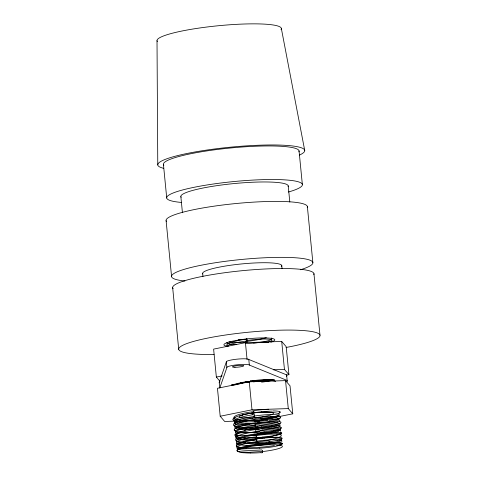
<?xml version="1.0" encoding="UTF-8"?>
<svg xmlns="http://www.w3.org/2000/svg" width="477" height="477" viewBox="0 0 477 477"><rect width="100%" height="100%" fill="white"/><g stroke="black" fill="none" stroke-linecap="round" stroke-linejoin="round"><path stroke-width="0.72" d="M239.049 451.743L248.809 452.327L262.207 451.433L262.428 452.715L262.278 450.479L262.332 451.582A22.717 3.238 -5.6 0 0 282.056 445.9A22.717 3.238 -5.6 0 0 254.635 445.917A22.717 3.238 -5.6 0 0 238.089 451.6L237.313 451.003M226.325 361.995L226.873 367.588L219.766 388.045L219.217 382.453L226.325 361.995A11.359 1.622 -5.6 0 1 236.276 359.241A11.359 1.622 -5.6 0 1 248.791 359.467L286.617 374.874L287.166 380.467A34.076 4.859 -5.6 0 1 286.921 381.85M282.301 443.699L282.056 444.021M235.107 434.583L234.875 435.119A23.647 4.18 -5 0 0 236.479 436.479M234.35 429.485L234.863 428.924M280.398 417.971L280.649 417.637A23.987 2.6 -6.2 0 0 279.558 416.809M279.999 412.617L279.462 412.975M281.877 438.828L281.358 439.18M238.399 427.142L240.187 426.539M240.217 415.646L242.429 415.056M243.336 441.756L245.476 441.189M239.305 383.818L241.618 383.264M244.373 436.151L246.704 435.59M277.835 440.319L276.064 440.706M286.76 375.095L288.931 374.654L286.188 346.684L281.704 341.454L245.422 342.665L213.613 349.11L216.355 377.08L219.939 381.266M216.355 377.08L222.139 375.912M249.262 381.827L217.452 388.272L220.195 416.242L224.673 421.471L260.961 420.255L292.771 413.815L290.028 385.845L285.544 380.61L249.262 381.827L251.999 409.797L220.195 416.242M260.734 380.366L257.121 381.099L246.013 381.469M274.144 430.576L271.932 430.952M250.198 413.446L253.037 412.981M252.995 439.633L255.738 439.18M271.973 425.639L269.583 426.003M254.635 434.094L257.449 433.676M258.129 422.974L260.997 422.628M259.911 417.417L262.755 417.113M262.368 443.485L265.105 443.193M264.186 431.935L261.36 432.192M261.45 426.909L258.564 427.13M261.014 452.804L262.404 452.703M258.343 442.799L255.505 442.936M255.547 437.773L252.727 437.868M273.339 369.794L284.447 369.425L288.931 374.654M251.999 409.797L288.287 408.586L292.771 413.815M270.626 416.564L272.886 416.499M269.964 379.972L271.777 380.008M275.366 432.269L277.197 432.305M276.487 427.064L278.115 427.142M244.916 437.803L242.662 437.659M240.187 427.124L238.303 426.885M243.425 452.798L241.624 452.566M238.095 421.674L236.431 421.388M241.273 447.587L239.669 447.307M238.452 451.63L238.882 451.707M280.929 432.74L281.513 432.985M226.873 367.588A11.359 1.622 -5.6 0 1 236.825 364.833A11.359 1.622 -5.6 0 1 249.34 365.066L287.166 380.467M234.451 425.824L233.837 425.371M281.102 427.708L281.418 427.982A23.725 2.54 -5.6 0 1 279.957 429.026M237.451 449.107L237.111 448.791M237.427 451.141L237.445 451.159A22.979 4.09 -5.4 0 1 237.48 449.608M233.348 420.201L233.009 419.712M281.352 28.501L304.725 150.47M307.373 206.607L312.858 262.553M313.955 273.738L319.989 335.277M299.061 150.947L302.352 184.51M288.227 185.917L289.813 202.069M281.776 265.641L282.068 268.587M281.704 341.454L284.447 369.425M285.544 380.61L288.287 408.586M246.71 338.473L246.985 341.27M248.791 359.467L249.34 365.066M250.83 380.503L250.932 381.546M253.859 411.407L253.895 411.758M254.116 414L254.39 416.797M254.879 421.829L254.611 419.033A22.747 2.439 -5.4 0 1 279.391 418.734M255.1 424.071L255.374 426.861A22.747 3.309 -7.7 0 1 257.538 426.527M255.594 429.103L255.869 431.9M256.089 434.136L256.364 436.932M256.584 439.174L256.859 441.97M257.21 445.607L257.079 444.206A22.747 2.439 -5.4 0 1 281.859 443.908M245.422 342.665L247.08 359.598M202.659 273.506L202.952 276.451M180.855 196.59L182.435 212.718M163.438 164.428L166.729 197.997M166.097 220.654L171.583 276.594M172.68 287.786L178.714 349.325M157.011 40.718L157.774 164.905M181.606 202.445A68.151 9.719 -5.6 0 1 188.021 188.612A68.151 9.719 -5.6 0 1 280.023 179.638A68.151 9.719 -5.6 0 1 288.346 192.034M163.855 165.263A68.151 9.719 -5.6 0 1 229.759 148.067A68.151 9.719 -5.6 0 1 298.918 151.865M157.404 41.559A62.469 8.908 -5.6 0 1 218.788 25.698A62.469 8.908 -5.6 0 1 281.048 29.568M163.539 168.298A73.828 10.53 -5.6 0 1 230.785 147.154A73.828 10.53 -5.6 0 1 299.317 155.138M286.617 374.874A34.076 4.859 -5.6 0 1 286.373 376.258M219.7 382.84A34.076 4.859 -5.6 0 1 219.217 382.453M266.756 379.913A22.717 3.238 -5.6 0 1 253.448 381.868M249.197 382.232A22.717 3.238 -5.6 0 1 240.742 382.578M231.637 385.505A22.717 3.238 -5.6 0 1 254.146 380.938A22.717 3.238 -5.6 0 1 275.611 381.475M214.072 354.5A70.99 10.124 -5.6 0 1 194.86 341.061A70.99 10.124 -5.6 0 1 302.776 330.513A70.99 10.124 -5.6 0 1 286.051 347.471M173.115 288.657A70.99 10.124 -5.6 0 1 241.767 270.739A70.99 10.124 -5.6 0 1 313.806 274.698M228.227 346.368A25.555 3.643 -5.6 0 1 232.43 341.192A25.555 3.643 -5.6 0 1 265.85 337.931A25.555 3.643 -5.6 0 1 270.787 342.212M184.903 281.031A70.99 10.124 -5.6 0 1 194.628 266.625A70.99 10.124 -5.6 0 1 288.668 257.449A70.99 10.124 -5.6 0 1 300.421 269.755M166.533 221.525A70.99 10.124 -5.6 0 1 235.185 203.607A70.99 10.124 -5.6 0 1 307.224 207.567M202.904 273.995A39.752 5.67 -5.6 0 1 243.246 263.781A39.752 5.67 -5.6 0 1 281.251 266.762M181.182 197.251A53.955 7.698 -5.6 0 1 233.36 183.639A53.955 7.698 -5.6 0 1 288.114 186.644M237.254 450.986A22.747 3.333 -7.7 0 1 257.425 444.677M260.961 452.661A22.729 3.256 -3.5 0 1 250.544 453.007M250.425 453.043A22.956 3.673 -3.8 0 1 243.723 452.733M241.899 452.512A22.926 3.953 -4.5 0 1 238.077 451.534M237.963 451.546A22.526 3.983 -5.1 0 1 237.355 451.117M237.564 449.602A22.562 3.983 -6.2 0 1 238.798 448.762M238.637 448.768A22.968 4.019 -6.4 0 1 242.203 447.301M241.744 447.301A22.801 3.858 -7 0 1 255.213 444.26M255.32 444.349A23.033 3.422 -7.6 0 1 262.445 443.377M265.29 443.073A23.057 3.035 -7.6 0 1 273.017 442.555M272.755 442.638A22.628 2.719 -7.2 0 1 275.939 442.578M276.272 442.501A23.039 2.695 -7 0 1 280.196 442.722M279.963 442.763A22.663 2.51 -6.5 0 1 281.042 442.93M281.251 442.9A23.075 2.504 -6.2 0 1 282.247 443.705M281.889 444.033A23.129 2.498 -5.2 0 1 278.932 445.13M279.242 445.124A22.693 2.564 -4.5 0 1 276.833 445.697M274.412 445.548A22.985 2.659 -4.3 0 1 247.301 447.802M246.692 447.945A23.188 3.78 -3.9 0 1 241.559 447.527M239.919 447.259A23.218 4.043 -4.7 0 1 236.783 446.15M236.711 446.156A22.783 4.049 -5.4 0 1 236.324 445.44A23.194 4.126 -5.6 0 1 237.272 444.093M237.391 444.087A22.807 4.013 -6.3 0 1 238.411 443.515M238.232 443.521A23.248 4.031 -6.6 0 1 243.043 441.738M245.166 441.165A23.248 3.756 -7.4 0 1 252.828 439.561M255.636 439.09A23.29 3.381 -7.7 0 1 264.27 437.999M264.163 438.083A22.872 3.023 -7.6 0 1 268.193 437.737M268.426 437.642A23.278 2.987 -7.5 0 1 274.454 437.367M275.14 437.212A23.111 2.755 -7.1 0 1 281.889 438.059M281.8 438.071A23.343 2.51 -6 0 1 281.74 438.84M281.108 439.192A23.367 2.546 -5 0 1 277.399 440.319M275.628 440.688A23.349 2.755 -4.1 0 1 268.992 441.732M269.249 441.774A22.968 2.916 -3.7 0 1 266.655 442.084M266.476 442.024A23.385 3.112 -3.6 0 1 258.355 442.698M255.6 442.829A23.433 3.518 -3.6 0 1 247.736 442.918M247.527 442.984A22.991 3.727 -3.9 0 1 244.027 442.829M245.655 442.316A23.284 3.858 -4 0 1 238.882 437.594M239.281 437.612A23.486 4.031 -6.8 0 1 244.087 436.121M246.412 435.555A23.51 3.727 -7.5 0 1 254.521 434.01M257.413 433.575A23.48 3.327 -7.7 0 1 266.059 432.609M265.904 432.699A23.093 3.023 -7.6 0 1 268.557 432.496M268.807 432.395A23.534 2.945 -7.4 0 1 275.76 432.174M277.632 432.222A23.534 2.653 -6.7 0 1 281.132 432.711M281.627 432.973A23.576 2.528 -5.8 0 1 280.971 433.951M281.144 433.939A23.152 2.516 -5 0 1 279.79 434.499M279.516 434.505A23.558 2.594 -4.8 0 1 275.652 435.459M275.032 435.423A23.385 2.713 -4.2 0 1 262.386 437.123M262.559 437.218A23.617 3.22 -3.6 0 1 255.63 437.671M252.876 437.761A23.641 3.631 -3.6 0 1 245.214 437.713M242.96 437.582A23.617 3.971 -4.2 0 1 237.677 436.837M237.492 436.866A23.23 4.049 -4.7 0 1 236.336 436.497M235.018 434.589A23.695 4.198 -6 0 1 237.594 432.848M237.773 432.848A23.248 4.001 -6.8 0 1 240.193 431.947M239.955 431.941A23.659 4.007 -7 0 1 245.327 430.463M244.194 430.367A23.522 3.792 -7.4 0 1 272.027 426.855M271.681 426.998A23.737 2.898 -7.3 0 1 276.881 426.975M278.514 427.076A23.755 2.635 -6.5 0 1 281.227 427.69M280.184 429.014A23.331 2.546 -4.9 0 1 279.099 429.401M278.806 429.407A23.772 2.653 -4.6 0 1 273.691 430.558M271.532 430.91A23.767 2.934 -3.9 0 1 263.978 431.852M261.253 432.096A23.808 3.327 -3.5 0 1 252.876 432.561M252.762 432.639A23.373 3.572 -3.6 0 1 248.66 432.693M248.839 432.615A23.784 3.733 -3.7 0 1 242.787 432.424M243.204 432.299A23.606 3.917 -4 0 1 234.875 430.725M234.726 430.737A23.838 4.227 -5.2 0 1 234.285 429.491M234.72 428.93A23.856 4.204 -6.2 0 1 238.124 427.142M239.865 426.533A23.826 3.983 -7.1 0 1 246.752 424.774M246.937 424.81A23.433 3.703 -7.5 0 1 249.59 424.286M249.417 424.238A23.856 3.625 -7.6 0 1 258.14 422.872M261.116 422.509A23.898 3.226 -7.6 0 1 269.463 421.817M269.231 421.906A23.445 2.88 -7.3 0 1 272.784 421.769M273.124 421.68A23.856 2.85 -7.2 0 1 277.787 421.787M279.14 421.579A23.713 2.665 -6.7 0 1 275.843 424.691M276.487 424.661A23.922 2.713 -4.4 0 1 271.55 425.609M269.219 425.949A23.939 3.029 -3.8 0 1 261.318 426.82M258.522 427.028A23.898 3.422 -3.5 0 1 250.157 427.38M250.002 427.458A23.498 3.619 -3.6 0 1 247.313 427.464M247.497 427.38A23.945 3.828 -3.8 0 1 240.497 427.058M238.595 426.826A23.933 4.126 -4.5 0 1 234.606 425.806M233.921 425.359A23.969 4.263 -5.4 0 1 233.98 423.797M234.07 423.791A23.528 4.15 -6.2 0 1 235.358 422.914M235.191 422.92A23.939 4.192 -6.4 0 1 238.905 421.394M238.428 421.394A23.755 4.019 -7 0 1 252.458 418.222M252.571 418.317A23.987 3.566 -7.6 0 1 259.995 417.303M262.952 416.987A23.993 3.154 -7.6 0 1 270.99 416.451M273.339 416.391A23.963 2.802 -7 0 1 278.461 416.618M278.216 416.665A23.564 2.606 -6.5 0 1 279.337 416.838M280.226 417.983A24.023 2.594 -5.2 0 1 277.149 419.128M277.471 419.116A23.564 2.665 -4.5 0 1 274.967 419.712M274.627 419.7A23.981 2.773 -4.3 0 1 269.225 420.619M268.068 420.41A23.82 2.951 -3.8 0 1 244.331 421.889M243.705 422.044A24.029 3.911 -3.9 0 1 238.393 421.614M236.693 421.334A24.035 4.186 -4.7 0 1 233.45 420.189M233.038 419.706A23.993 4.269 -5.6 0 1 233.951 418.061M234.076 418.055A23.588 4.156 -6.3 0 1 235.125 417.458M234.94 417.464A24.035 4.168 -6.6 0 1 239.919 415.628M242.107 415.032A24.017 3.882 -7.4 0 1 250.031 413.374M252.923 412.891A24.047 3.494 -7.7 0 1 261.837 411.764M261.73 411.854A23.606 3.124 -7.6 0 1 265.892 411.49M266.124 411.389A24.011 3.083 -7.5 0 1 272.349 411.114M273.053 410.947A23.82 2.838 -7.1 0 1 280.011 411.824M279.921 411.836A24.047 2.588 -6 0 1 279.856 412.629M279.206 412.987A24.053 2.618 -5 0 1 278.759 413.177M235.948 384.671A23.301 3.995 -6.8 0 1 239.019 383.788M241.32 383.228A23.29 3.697 -7.5 0 1 249.358 381.695M249.441 381.761A22.836 3.333 -7.7 0 1 253.663 381.153M253.669 381.069A23.23 3.291 -7.7 0 1 260.77 380.306M260.615 380.396A22.83 2.993 -7.6 0 1 263.238 380.193M263.489 380.097A23.242 2.91 -7.4 0 1 270.358 379.877M272.2 379.925A23.206 2.612 -6.7 0 1 274.835 380.199M235.364 384.891A23.075 3.882 -4.2 0 1 233.062 384.468M256.137 441.32A22.747 3.291 -7.7 0 1 281.692 441.654M237.773 448.642A22.747 4.043 -5.4 0 1 256.668 441.714M280.321 441.714A22.747 2.445 -5.3 0 1 259.5 445.19M259.494 445.119A22.747 3.261 -3.5 0 1 236.675 443.705M237.057 443.64A22.747 4.049 -5.5 0 1 253.895 437.111M254.104 437.26A22.747 3.393 -7.6 0 1 256.34 436.908M254.7 435.823A22.747 3.285 -7.7 0 1 281.317 435.519A22.747 3.285 -7.7 0 1 255.368 442.268M254.479 439.526A22.747 3.333 -7.7 0 1 256.602 439.198M254.533 437.803A22.747 3.303 -3.5 0 1 281.686 439.323A22.747 3.303 -3.5 0 1 255.696 444.254M255.088 439.955A22.747 3.446 -7.6 0 0 236.711 445.953A22.747 4.037 -5.3 0 0 259.715 448.13M282.044 443.89A22.747 3.232 -3.5 0 1 259.726 448.219M257.145 439.919A22.747 3.363 -3.5 0 1 236.103 438.28M236.085 438.28A22.747 4.049 -5.7 0 1 255.761 431.81M255.374 431.423A22.747 3.273 -7.7 0 1 280.643 430.862M256.513 434.726A22.747 3.369 -7.6 0 0 236.258 440.509A22.747 4.049 -5.6 0 0 256.96 442.936M235.811 435.072A22.747 3.333 -7.7 0 1 255.875 429.473M255.618 429.127A22.747 3.25 -7.7 0 1 257.848 428.817M280.285 433.378A22.747 4.049 -5.8 0 1 251.331 439.037A22.747 4.049 -5.8 0 1 237.349 435.036M280.595 433.152A22.747 2.439 -5.8 0 1 280.965 433.343M256.316 434.314A22.747 2.463 -6.1 0 1 279.295 433.354M280.464 430.892A22.747 2.451 -6 0 1 280.798 431.101M278.848 431.202A22.747 2.439 -5.7 0 1 247.265 435.471A22.747 2.439 -5.7 0 1 239.317 432.752M235.435 432.866A22.747 4.037 -5.9 0 1 255.123 426.533M257.491 426.092A22.747 3.22 -7.7 0 1 280.333 426.056M280.22 426.074A22.747 2.439 -5.7 0 1 262.123 429.974M262.439 430.111A22.747 3.095 -3.6 0 1 260.227 430.296M259.524 429.163A22.747 3.202 -3.5 0 1 234.964 427.732A22.747 3.202 -3.5 0 1 255.636 423.016M254.837 421.775A22.747 3.297 -7.7 0 1 259.291 421.179M259.762 431.435A22.747 3.351 -7.7 0 1 235.346 431.572A22.747 3.351 -7.7 0 1 255.833 425.216M255.147 424.119A22.747 3.178 -7.7 0 1 259.524 423.534M262.666 432.406A22.747 3.148 -3.5 0 1 260.49 432.591M280.303 428.328A22.747 3.041 -3.6 0 1 263.62 432.842M257.872 429.091A22.747 2.445 -5.9 0 1 279.242 428.489M259.852 420.428A22.747 3.118 -7.6 0 1 279.743 421.274M279.528 421.286A22.747 2.439 -5.5 0 1 259.691 425.192M259.381 424.768A22.747 3.208 -3.5 0 1 235.304 423.898M235.012 423.928A22.747 4.037 -5.2 0 1 234.624 423.564M235.274 423.469A22.747 4.049 -5.5 0 1 254.199 416.54M253.669 416.147A22.747 3.291 -7.7 0 1 279.224 416.481M234.785 425.812A22.747 3.345 -7.7 0 1 254.951 419.492M235.155 426.164A22.747 4.043 -5.4 0 1 234.809 425.806M260.072 427.72A22.747 4.025 -5.1 0 1 234.779 426.199M280.029 423.51A22.747 3.118 -3.6 0 1 260.633 428.125M259.542 423.493A22.747 2.439 -5.6 0 1 279.85 423.534M277.852 416.54A22.747 2.445 -5.3 0 1 257.031 420.016M257.025 419.939A22.747 3.261 -3.5 0 1 234.207 418.532M234.589 418.466A22.747 4.049 -5.5 0 1 251.427 411.937M251.635 412.08A22.747 3.393 -7.6 0 1 253.871 411.734M252.732 410.852A22.747 3.285 -7.7 0 1 268.73 409.248M252.011 414.352A22.747 3.333 -7.7 0 1 254.134 414.024M252.583 412.897A22.747 3.13 -3.5 0 1 278.866 413.821A22.747 3.13 -3.5 0 1 260.74 418.567M252.619 414.781A22.747 3.446 -7.6 0 0 234.243 420.774A22.747 4.037 -5.3 0 0 257.246 422.95M279.576 418.717A22.747 3.232 -3.5 0 1 257.258 423.045M259.035 417.512A22.747 3.303 -3.5 0 1 255.034 417.769M235.328 384.575A22.747 4.049 -5.7 0 1 250.824 381.457M250.437 381.069A22.747 3.273 -7.7 0 1 274.525 380.008M234.082 385.094A22.747 2.439 -5.7 0 1 231.321 384.677M247.569 381.958A22.747 3.351 -7.7 0 1 240.807 382.417M271.574 380.473A22.747 2.999 -3.6 0 1 261.593 382.149M226.998 346.672A22.747 4.049 -5.5 0 1 246.794 341.013M246.263 340.626A22.747 3.291 -7.7 0 1 271.818 340.96M246.466 338.539A22.747 3.333 -7.7 0 1 246.728 338.497M244.039 339.445A22.747 3.446 -7.6 0 0 226.837 345.253A22.747 4.037 -5.3 0 0 227.63 346.433M253.454 342.957A22.747 2.439 -5.4 0 1 268.587 342.599M271.425 340.977A22.747 2.445 -5.3 0 1 267.686 342.212M236.747 344.656A22.747 3.261 -3.5 0 1 226.802 343.011M227.183 342.939A22.747 4.049 -5.5 0 1 226.891 342.73M247.086 342.236A22.747 4.049 -5.6 0 1 228.936 341.8M271.21 337.984A22.747 3.303 -3.5 0 1 245.822 343.553M266.291 337.662A22.747 3.285 -7.7 0 1 245.494 341.568M247.271 339.225A22.747 3.363 -3.5 0 1 238.411 339.397M261.831 449.924A22.747 3.19 -3.5 0 1 237.779 449.072M247.003 417.965A17.035 2.433 -5.6 0 0 273.399 413.571A17.035 2.433 -5.6 0 0 249.042 413.547A17.035 2.433 -5.6 0 0 247.003 417.965M234.946 367.308A5.676 0.811 -5.6 0 0 243.741 365.841A5.676 0.811 -5.6 0 0 235.626 365.835A5.676 0.811 -5.6 0 0 234.946 367.308"/></g></svg>
